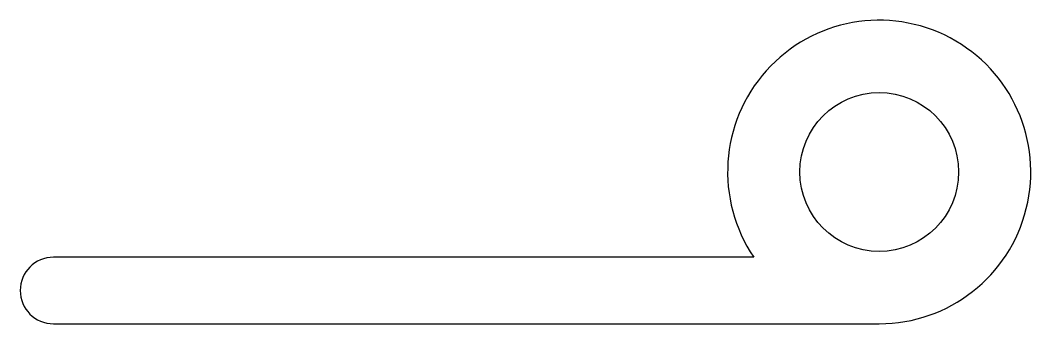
# Model space of a CAD drawing. Extents: x 0.9 to 35.9, y 1 to 11.5.
import ezdxf

# ---------------------------------------------------------------- set-up
doc = ezdxf.new("R2010")
doc.units = 0
doc.layers.get('0').update_dxf_attribs({"linetype": 'CONTINUOUS'})

msp = doc.modelspace()

# ---------------------------------------------------------------- linework, layer by layer
for p, q in [((26.329, 3.311), (2.072, 3.311)), ((2.072, 1.011), (30.672, 1.011))]:
    msp.add_line(p, q)
msp.add_circle((30.672, 6.261), 2.75)
for centre, radius, start, end in [((30.672, 6.261), 5.25, 270, 214.1876), ((2.072, 2.161), 1.15, 90, 270)]:
    msp.add_arc(centre, radius, start, end)

doc.saveas('drawing.dxf')
